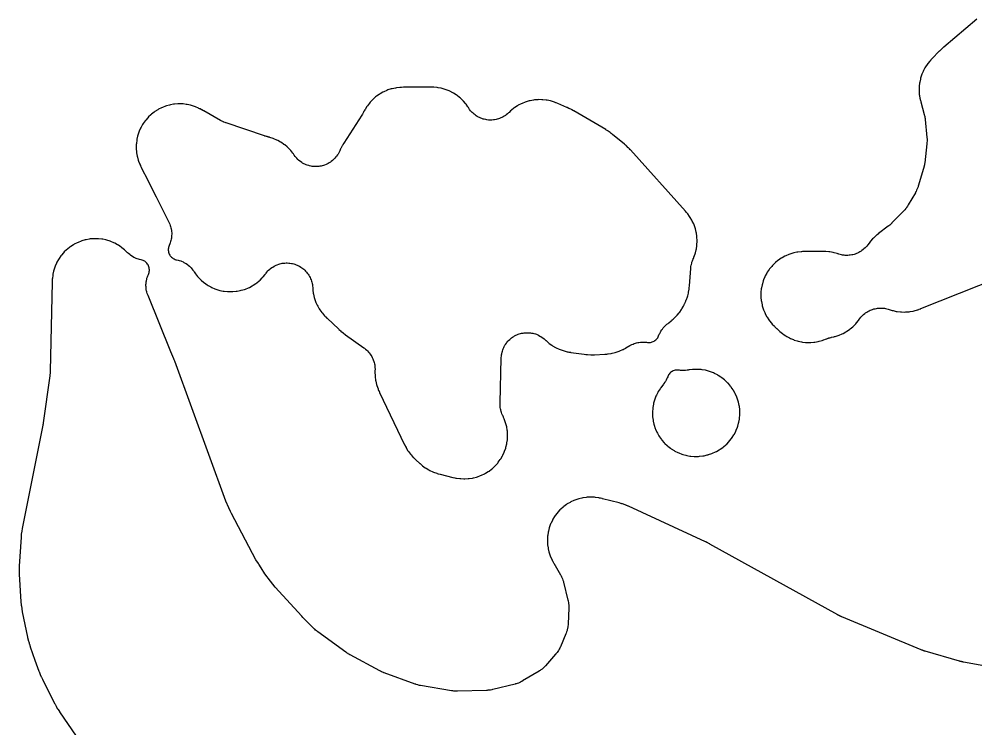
# Model space of a CAD drawing. Header units: millimetres. Extents: x 0 to 300, y 0 to 300.
# Drawn here: x 95.3 to 150.5, y 84 to 124.9 of the extents above; entities that cross this region are included whole.
import ezdxf

# ---------------------------------------------------------------- set-up
doc = ezdxf.new("R2010")
doc.units = ezdxf.units.MM
doc.layers.add('CUT', color=7, linetype='CONTINUOUS')

msp = doc.modelspace()

# ---------------------------------------------------------------- linework, layer by layer
at = {"layer": 'CUT'}
for points in [[(150.5197, 124.9079), (148.6097, 123.2937), (148.599, 123.2844), (148.5299, 123.2231), (148.5194, 123.2136), (148.4346, 123.1347), (148.4243, 123.1249), (148.3582, 123.0605), (148.3481, 123.0504), (147.9395, 122.6327), (147.9297, 122.6225), (147.8669, 122.5552), (147.8573, 122.5447), (147.8206, 122.5034), (147.8022, 122.4818), (147.6881, 122.3406), (147.6546, 122.2949), (147.5556, 122.1457), (147.5265, 122.097), (147.4421, 121.9391), (147.4178, 121.888), (147.3486, 121.7228), (147.3292, 121.6696), (147.2759, 121.4986), (147.2616, 121.4438), (147.2246, 121.2685), (147.2156, 121.2126), (147.1953, 121.0347), (147.1916, 120.9782), (147.1882, 120.7991), (147.1898, 120.7425), (147.2033, 120.5639), (147.2102, 120.5077), (147.2409, 120.3287), (147.2464, 120.3009), (147.2583, 120.2469), (147.2615, 120.2331), (147.2835, 120.1437), (147.287, 120.13), (147.4857, 119.396), (147.4881, 119.387), (147.4902, 119.379), (147.4985, 119.3441), (147.5122, 119.2812), (147.5171, 119.2567), (147.5219, 119.2283), (147.531, 119.1689), (147.5357, 119.1333), (147.537, 119.1214), (147.5381, 119.1111), (147.641, 118.0834), (147.6421, 118.0716), (147.643, 118.0609), (147.6458, 118.0149), (147.6488, 117.9321), (147.6493, 117.8971), (147.6484, 117.8638), (147.6448, 117.7858), (147.6415, 117.7397), (147.64, 117.7244), (147.6386, 117.7111), (147.5154, 116.6155), (147.5142, 116.6052), (147.513, 116.596), (147.5072, 116.5564), (147.4952, 116.4856), (147.4896, 116.4557), (147.4833, 116.4275), (147.4673, 116.3617), (147.4569, 116.323), (147.4532, 116.3102), (147.4499, 116.2991), (147.1346, 115.2641), (147.1308, 115.2518), (147.1272, 115.2407), (147.1107, 115.1936), (147.0786, 115.1098), (147.0643, 115.0747), (147.0492, 115.042), (147.0121, 114.9659), (146.9889, 114.9215), (146.9808, 114.907), (146.9737, 114.8944), (146.5631, 114.1858), (146.5561, 114.174), (146.5477, 114.1601), (146.5179, 114.1136), (146.4663, 114.0384), (146.4434, 114.0068), (146.4191, 113.9762), (146.3608, 113.9061), (146.3242, 113.8647), (146.3131, 113.8529), (146.3036, 113.843), (145.6271, 113.146), (145.6222, 113.141), (145.6106, 113.1293), (145.6086, 113.1273), (145.5871, 113.1064), (145.5455, 113.0673), (145.4989, 113.0265), (145.4409, 112.9791), (145.4138, 112.9578), (144.857, 112.5374), (144.8453, 112.5283), (144.7702, 112.4686), (144.7588, 112.4593), (144.7141, 112.422), (144.6917, 112.4024), (144.5517, 112.2731), (144.5101, 112.2306), (144.3853, 112.0901), (144.3481, 112.0437), (144.2523, 111.9116), (144.2256, 111.8765), (144.175, 111.8134), (144.1164, 111.7473), (144.0753, 111.7053), (144.0106, 111.6453), (143.9656, 111.6075), (143.8953, 111.5542), (143.8468, 111.521), (143.7716, 111.4747), (143.7201, 111.4464), (143.6407, 111.4078), (143.5867, 111.3847), (143.5039, 111.354), (143.4479, 111.3363), (143.3625, 111.3139), (143.305, 111.3018), (143.2178, 111.2878), (143.1594, 111.2814), (143.0713, 111.276), (143.0125, 111.2754), (142.9243, 111.2787), (142.8658, 111.2838), (142.7783, 111.2957), (142.7205, 111.3065), (142.6347, 111.327), (142.557, 111.3495), (142.5149, 111.3629), (142.5, 111.3681), (142.4719, 111.377), (142.2908, 111.4296), (142.2335, 111.4433), (142.0506, 111.4775), (141.9923, 111.4854), (141.8044, 111.5018), (141.775, 111.5036), (141.7176, 111.5057), (141.7028, 111.5061), (141.6072, 111.5074), (141.5925, 111.5074), (140.5973, 111.496), (140.5827, 111.4956), (140.488, 111.4922), (140.4734, 111.4915), (140.4166, 111.4881), (140.3875, 111.4857), (140.2017, 111.4654), (140.1441, 111.4562), (139.9636, 111.4185), (139.9072, 111.4038), (139.7312, 111.3488), (139.6765, 111.3287), (139.5067, 111.2568), (139.4541, 111.2315), (139.2921, 111.1435), (139.2423, 111.1132), (139.0896, 111.0099), (139.0429, 110.9749), (138.901, 110.8572), (138.858, 110.8179), (138.7281, 110.687), (138.6891, 110.6437), (138.5726, 110.5008), (138.5379, 110.4539), (138.4358, 110.3003), (138.4059, 110.2503), (138.3192, 110.0876), (138.2943, 110.0348), (138.2238, 109.8645), (138.2041, 109.8096), (138.1504, 109.6332), (138.1362, 109.5766), (138.0999, 109.3959), (138.0912, 109.3382), (138.0727, 109.1548), (138.0697, 109.0965), (138.069, 108.9121), (138.0716, 108.8539), (138.0889, 108.6703), (138.0971, 108.6126), (138.1321, 108.4316), (138.1459, 108.3749), (138.1983, 108.1981), (138.2176, 108.1431), (138.2869, 107.9722), (138.3114, 107.9193), (138.397, 107.756), (138.4265, 107.7057), (138.5276, 107.5515), (138.5618, 107.5043), (138.6774, 107.3606), (138.7161, 107.317), (138.8468, 107.1834), (138.8677, 107.163), (138.9348, 107.1007), (138.9395, 107.0964), (138.9764, 107.0629), (138.9814, 107.0584), (138.9888, 107.0516), (138.9971, 107.0438), (139.0167, 107.0254), (139.0251, 107.0175), (139.0884, 106.9564), (139.099, 106.9464), (139.1409, 106.908), (139.1629, 106.8888), (139.3063, 106.7694), (139.3528, 106.7343), (139.505, 106.6308), (139.5547, 106.6004), (139.7162, 106.5122), (139.7686, 106.4868), (139.938, 106.4146), (139.9926, 106.3943), (140.1681, 106.3389), (140.2244, 106.3241), (140.4045, 106.2859), (140.462, 106.2766), (140.6449, 106.2561), (140.703, 106.2524), (140.8871, 106.2497), (140.9453, 106.2517), (141.1288, 106.2668), (141.1865, 106.2744), (141.3676, 106.3073), (141.4244, 106.3204), (141.6039, 106.3714), (141.6317, 106.38), (141.6856, 106.3982), (141.6993, 106.403), (141.7883, 106.4354), (141.8019, 106.4405), (141.8731, 106.4685), (141.8816, 106.4718), (141.8947, 106.4767), (141.9172, 106.485), (141.9465, 106.4952), (141.9738, 106.5043), (141.9922, 106.5101), (142.0035, 106.5135), (142.0083, 106.515), (142.0351, 106.5226), (142.0939, 106.5383), (142.1288, 106.5468), (142.1382, 106.549), (142.1452, 106.5505), (142.2487, 106.5751), (142.2636, 106.5788), (142.3189, 106.5934), (142.3471, 106.6016), (142.5269, 106.6587), (142.5821, 106.6792), (142.7531, 106.7526), (142.8059, 106.7784), (142.9689, 106.8682), (143.019, 106.8991), (143.1724, 107.0044), (143.2192, 107.0401), (143.3616, 107.1599), (143.4047, 107.2), (143.5346, 107.3332), (143.5735, 107.3773), (143.6914, 107.5246), (143.7092, 107.548), (143.7146, 107.5554), (143.7775, 107.6424), (143.8345, 107.7134), (143.8745, 107.7582), (143.938, 107.8227), (143.9824, 107.8635), (144.0521, 107.9212), (144.1004, 107.9573), (144.1755, 108.0078), (144.2272, 108.0389), (144.307, 108.0816), (144.3615, 108.1073), (144.4453, 108.1417), (144.5021, 108.1618), (144.5888, 108.1877), (144.6474, 108.2019), (144.7363, 108.2189), (144.796, 108.2273), (144.8862, 108.2353), (144.9464, 108.2375), (145.0369, 108.2364), (145.0971, 108.2327), (145.187, 108.2224), (145.2465, 108.2126), (145.335, 108.1934), (145.4151, 108.1718), (145.4585, 108.1589), (145.6311, 108.1028), (145.6885, 108.0872), (145.8721, 108.0471), (145.9308, 108.0373), (146.1175, 108.0155), (146.1768, 108.0116), (146.3647, 108.0084), (146.4241, 108.0103), (146.6115, 108.0258), (146.6704, 108.0336), (146.8553, 108.0675), (146.9131, 108.0811), (147.0963, 108.1338), (147.1246, 108.1428), (147.1795, 108.1616), (147.1935, 108.1666), (147.2842, 108.2001), (147.298, 108.2055), (155.0916, 111.3148)], [(151.7624, 87.4449), (149.7586, 87.8089), (149.7473, 87.811), (149.7211, 87.8161), (149.7099, 87.8183), (149.6962, 87.8212), (149.685, 87.8236), (149.6589, 87.8294), (149.6477, 87.8319), (149.6387, 87.834), (149.6276, 87.8367), (149.6017, 87.8432), (149.5906, 87.846), (149.577, 87.8495), (149.566, 87.8525), (149.5402, 87.8596), (149.5292, 87.8627), (147.5495, 88.4352), (147.5374, 88.4387), (147.5092, 88.4473), (147.4972, 88.4511), (147.4825, 88.4558), (147.4705, 88.4597), (147.4426, 88.469), (147.4307, 88.4731), (147.4211, 88.4765), (147.4092, 88.4808), (147.3816, 88.4909), (147.3698, 88.4953), (147.3554, 88.5008), (147.3437, 88.5054), (147.3163, 88.5163), (147.3047, 88.5211), (142.7346, 90.4189), (142.7229, 90.4239), (142.6957, 90.4356), (142.6841, 90.4407), (142.67, 90.447), (142.6584, 90.4523), (142.6316, 90.4648), (142.6202, 90.4703), (142.611, 90.4747), (142.5996, 90.4803), (142.5731, 90.4935), (142.5618, 90.4993), (142.5481, 90.5064), (142.5369, 90.5123), (142.5108, 90.5263), (142.4997, 90.5324), (135.1274, 94.621), (135.1182, 94.6259), (135.0543, 94.66), (135.0444, 94.6651), (134.9639, 94.7061), (134.9541, 94.7109), (134.8899, 94.7421), (134.8793, 94.7471), (130.4274, 96.803), (130.4148, 96.8086), (130.3331, 96.8441), (130.3205, 96.8494), (130.2709, 96.8696), (130.2453, 96.8794), (130.0774, 96.939), (130.0514, 96.9476), (130.0002, 96.9632), (129.987, 96.967), (129.9012, 96.991), (129.888, 96.9946), (128.9289, 97.2392), (128.9147, 97.2427), (128.8217, 97.264), (128.8074, 97.2671), (128.7512, 97.2785), (128.7224, 97.2837), (128.5365, 97.3122), (128.4781, 97.3182), (128.2929, 97.3282), (128.2342, 97.3286), (128.0489, 97.3205), (127.9905, 97.315), (127.8068, 97.2889), (127.7492, 97.2778), (127.569, 97.2338), (127.5128, 97.2171), (127.3377, 97.1558), (127.2833, 97.1337), (127.1151, 97.0555), (127.0632, 97.0282), (126.9034, 96.934), (126.8544, 96.9018), (126.7046, 96.7924), (126.6589, 96.7555), (126.5205, 96.632), (126.4787, 96.5909), (126.353, 96.4544), (126.3154, 96.4094), (126.2036, 96.2614), (126.1706, 96.2129), (126.0738, 96.0546), (126.0457, 96.0031), (125.9649, 95.8362), (125.9419, 95.7822), (125.8777, 95.6081), (125.8602, 95.5522), (125.8133, 95.3727), (125.8013, 95.3153), (125.7722, 95.1321), (125.7658, 95.0737), (125.7547, 94.8886), (125.7541, 94.8299), (125.7612, 94.6445), (125.7663, 94.5861), (125.7914, 94.4023), (125.8022, 94.3446), (125.8452, 94.1642), (125.8615, 94.1078), (125.9219, 93.9325), (125.9437, 93.878), (126.022, 93.707), (126.0349, 93.6806), (126.0612, 93.6298), (126.0682, 93.6168), (126.1141, 93.5332), (126.1213, 93.5205), (126.5142, 92.8457), (126.5195, 92.8365), (126.523, 92.8303), (126.5448, 92.7894), (126.575, 92.7291), (126.6059, 92.6602), (126.6248, 92.613), (126.6481, 92.5473), (126.664, 92.4963), (126.6756, 92.4556), (126.679, 92.4428), (126.6819, 92.4313), (126.9417, 91.3797), (126.9442, 91.3693), (126.9459, 91.3624), (126.9553, 91.317), (126.9673, 91.2508), (126.9776, 91.1761), (126.9824, 91.1255), (126.9863, 91.056), (126.9872, 91.0026), (126.987, 90.9604), (126.9866, 90.9472), (126.9862, 90.9353), (126.9467, 90.0049), (126.9441, 89.9648), (126.9376, 89.8914), (126.9271, 89.8117), (126.9177, 89.759), (126.9, 89.6806), (126.886, 89.629), (126.8614, 89.5524), (126.8358, 89.4834), (126.821, 89.446), (126.5016, 88.6904), (126.4968, 88.6792), (126.4935, 88.6719), (126.4709, 88.6241), (126.4358, 88.5555), (126.393, 88.4807), (126.3616, 88.4315), (126.316, 88.3666), (126.2795, 88.3192), (126.2493, 88.2821), (126.2393, 88.2705), (126.2304, 88.2602), (125.6456, 87.5996), (125.638, 87.5911), (125.6329, 87.5855), (125.5987, 87.5498), (125.5474, 87.4992), (125.4874, 87.4452), (125.4454, 87.4105), (125.3861, 87.3657), (125.3395, 87.3334), (125.302, 87.3088), (125.2899, 87.3012), (125.279, 87.2946), (124.3284, 86.7221), (124.3187, 86.7164), (124.3122, 86.7126), (124.2693, 86.689), (124.2059, 86.6564), (124.1333, 86.6231), (124.0834, 86.6028), (124.0142, 86.5779), (123.9607, 86.5611), (123.9179, 86.5488), (123.9043, 86.5452), (123.8921, 86.5421), (122.6175, 86.2289), (122.6058, 86.2261), (122.5953, 86.2237), (122.5498, 86.2144), (122.4676, 86.1997), (122.4327, 86.1943), (122.3994, 86.1905), (122.321, 86.1831), (122.2745, 86.1799), (122.259, 86.1792), (122.2455, 86.1788), (120.5703, 86.1327), (120.5594, 86.1325), (120.5495, 86.1324), (120.5071, 86.1327), (120.4309, 86.1351), (120.3988, 86.1368), (120.3682, 86.1395), (120.2968, 86.1471), (120.2546, 86.1526), (120.2406, 86.1548), (120.2285, 86.1568), (118.4416, 86.4587), (118.4316, 86.4605), (118.4227, 86.4621), (118.3845, 86.4698), (118.3161, 86.4852), (118.2874, 86.4923), (118.2602, 86.4999), (118.1969, 86.5188), (118.1597, 86.5308), (118.1474, 86.5351), (118.1368, 86.5389), (116.3488, 87.1845), (116.3423, 87.1869), (116.3271, 87.1925), (116.3245, 87.1934), (116.2971, 87.2042), (116.2453, 87.2257), (116.1897, 87.2509), (116.1235, 87.2837), (116.0934, 87.2993), (114.3835, 88.2283), (114.3707, 88.2354), (114.341, 88.2522), (114.3283, 88.2595), (114.3132, 88.2684), (114.3007, 88.2758), (114.2718, 88.2934), (114.2595, 88.301), (114.2496, 88.3072), (114.2374, 88.3151), (114.209, 88.3336), (114.1969, 88.3417), (114.1822, 88.3516), (114.1702, 88.3599), (114.1425, 88.3793), (114.1306, 88.3878), (112.5224, 89.5532), (112.5168, 89.5572), (112.5039, 89.5667), (112.5017, 89.5683), (112.4786, 89.5862), (112.435, 89.6208), (112.3889, 89.6601), (112.3348, 89.7095), (112.3103, 89.7327), (111.7053, 90.3277), (111.6695, 90.371), (111.6599, 90.3823), (111.5963, 90.4552), (111.5864, 90.4663), (110.0627, 92.13), (109.7905, 92.4789), (109.4543, 92.9098), (109.2432, 93.2484), (109.1114, 93.4598), (109.0919, 93.4911), (108.9512, 93.7167), (107.5384, 96.381), (107.5221, 96.4178), (107.4833, 96.5052), (107.3919, 96.711), (107.2193, 97.1), (104.2651, 105.1726), (104.2633, 105.1775), (104.2507, 105.211), (104.2487, 105.2162), (104.2326, 105.2579), (104.2306, 105.263), (104.2176, 105.2958), (104.2154, 105.3012), (104.044, 105.7213), (102.7251, 108.9565), (102.7093, 108.998), (102.6823, 109.0748), (102.6571, 109.16), (102.6539, 109.1731), (102.6472, 109.1958), (102.6412, 109.2203), (102.6244, 109.3075), (102.6162, 109.3661), (102.6081, 109.4546), (102.6056, 109.5137), (102.6063, 109.6025), (102.6097, 109.6616), (102.6191, 109.7499), (102.6283, 109.8083), (102.6464, 109.8953), (102.6614, 109.9526), (102.688, 110.0373), (102.7084, 110.0928), (102.7433, 110.1746), (102.7659, 110.2273), (102.7833, 110.2819), (102.7954, 110.338), (102.8022, 110.3949), (102.8034, 110.4522), (102.7992, 110.5094), (102.7896, 110.5659), (102.7746, 110.6213), (102.7544, 110.6749), (102.7291, 110.7264), (102.6991, 110.7752), (102.6645, 110.821), (102.6258, 110.8632), (102.5831, 110.9016), (102.537, 110.9357), (102.4879, 110.9652), (102.4362, 110.9899), (102.3823, 111.0096), (102.3268, 111.024), (102.2408, 111.0421), (102.1843, 111.0569), (102.1006, 111.0832), (102.0458, 111.1034), (101.965, 111.1377), (101.9124, 111.1631), (101.8354, 111.2052), (101.7855, 111.2356), (101.713, 111.2849), (101.6663, 111.3201), (101.5989, 111.3762), (101.5397, 111.4306), (101.5082, 111.4611), (101.4073, 111.5634), (101.3642, 111.603), (101.2221, 111.7213), (101.1754, 111.7565), (101.0224, 111.8605), (100.9725, 111.891), (100.8102, 111.9796), (100.7575, 112.0051), (100.5873, 112.0774), (100.5325, 112.0976), (100.356, 112.1531), (100.2994, 112.1679), (100.1185, 112.2059), (100.0607, 112.2151), (99.8769, 112.2353), (99.8185, 112.2388), (99.6336, 112.241), (99.5751, 112.2388), (99.3909, 112.223), (99.3329, 112.2152), (99.1511, 112.1815), (99.0941, 112.168), (98.9164, 112.1168), (98.8611, 112.0979), (98.6892, 112.0296), (98.636, 112.0054), (98.4716, 111.9207), (98.421, 111.8914), (98.2656, 111.791), (98.2181, 111.757), (98.0732, 111.642), (98.0292, 111.6034), (97.8963, 111.4749), (97.8562, 111.4323), (97.7364, 111.2914), (97.7007, 111.2451), (97.5952, 111.0932), (97.5642, 111.0436), (97.4739, 110.8822), (97.4479, 110.8298), (97.3738, 110.6604), (97.353, 110.6057), (97.2957, 110.4299), (97.2804, 110.3734), (97.2405, 110.1928), (97.2307, 110.1352), (97.2083, 109.949), (97.2055, 109.9199), (97.2015, 109.8629), (97.2006, 109.8483), (97.1962, 109.7533), (97.1957, 109.7387), (97.0814, 104.5898), (97.081, 104.5766), (97.0799, 104.546), (97.0793, 104.5329), (97.0785, 104.5169), (97.0777, 104.5038), (97.0757, 104.4732), (97.0747, 104.4601), (97.0739, 104.4495), (97.0727, 104.4365), (97.0698, 104.4059), (97.0685, 104.3929), (97.0667, 104.3769), (97.0652, 104.3639), (97.0614, 104.3335), (97.0597, 104.3204), (96.6816, 101.6175), (96.6808, 101.6122), (96.679, 101.5999), (96.6782, 101.5946), (96.6763, 101.5817), (96.6753, 101.5752), (96.6729, 101.5602), (96.6718, 101.5538), (96.671, 101.5485), (96.6698, 101.542), (96.6672, 101.5267), (96.6662, 101.521), (96.6639, 101.509), (96.6606, 101.4915), (96.6591, 101.4838), (95.4672, 95.5273), (95.4636, 95.5074), (95.442, 95.377), (95.4391, 95.3569), (95.4176, 95.1926), (95.4153, 95.1724), (95.4027, 95.0408), (95.4011, 95.0206), (95.2971, 93.3451), (95.2969, 93.3418), (95.2961, 93.3233), (95.2923, 93.2026), (95.292, 93.184), (95.292, 93.0325), (95.2923, 93.014), (95.2961, 92.8933), (95.2969, 92.8747), (95.3949, 91.2943), (95.3966, 91.2729), (95.4102, 91.1343), (95.4126, 91.113), (95.4169, 91.0815), (95.4191, 91.062), (95.4423, 90.8908), (95.4455, 90.8698), (95.4687, 90.7341), (95.4726, 90.7133), (95.7783, 89.2424), (95.7828, 89.2226), (95.814, 89.0941), (95.8192, 89.0744), (95.8638, 88.9147), (95.8697, 88.8952), (95.8726, 88.8858), (95.8782, 88.866), (95.8842, 88.846), (95.9253, 88.7172), (95.932, 88.6974), (96.2059, 87.9317), (96.4332, 87.2903), (96.4399, 87.2723), (96.4856, 87.1554), (96.4929, 87.1375), (96.5001, 87.1207), (96.5038, 87.1115), (96.5109, 87.094), (96.5717, 86.9528), (96.5795, 86.9356), (96.6314, 86.8246), (96.6397, 86.8077), (97.3565, 85.3939), (97.3653, 85.3773), (97.4239, 85.2701), (97.4332, 85.2538), (97.5109, 85.1217), (97.519, 85.1084), (97.5343, 85.0825), (97.5442, 85.0663), (97.6102, 84.962), (97.6206, 84.9461), (98.5817, 83.5287)]]:
    msp.add_lwpolyline(points, dxfattribs=at)
for points in [[(104.3368, 111.0292), (104.3655, 111.023), (104.3654, 111.0224), (104.4666, 111.0003), (104.5237, 110.9848), (104.6083, 110.9574), (104.6635, 110.9364), (104.7449, 110.9008), (104.7979, 110.8744), (104.8754, 110.8309), (104.9255, 110.7995), (104.9983, 110.7486), (105.045, 110.7123), (105.1125, 110.6545), (105.1554, 110.6138), (105.2095, 110.5573), (105.2095, 110.5572), (105.2575, 110.5018), (105.3123, 110.4319), (105.3592, 110.3654), (105.384, 110.3285), (105.4254, 110.2632), (105.4599, 110.2144), (105.5765, 110.0658), (105.6156, 110.0207), (105.7464, 109.8845), (105.7898, 109.8435), (105.9335, 109.7209), (105.9808, 109.6844), (106.136, 109.5768), (106.1867, 109.5452), (106.3518, 109.4535), (106.4054, 109.4271), (106.5787, 109.3522), (106.6347, 109.3313), (106.8147, 109.2741), (106.8724, 109.2588), (107.0572, 109.2197), (107.1162, 109.2103), (107.3039, 109.1898), (107.3635, 109.1863), (107.5524, 109.1846), (107.6121, 109.187), (107.8002, 109.2041), (107.8593, 109.2124), (108.0448, 109.2481), (108.1028, 109.2623), (108.2838, 109.3162), (108.3401, 109.3361), (108.5148, 109.4078), (108.5689, 109.4332), (108.7356, 109.5219), (108.7869, 109.5525), (108.944, 109.6574), (108.992, 109.693), (109.1378, 109.8129), (109.182, 109.8531), (109.3153, 109.9869), (109.3552, 110.0313), (109.4745, 110.1777), (109.4762, 110.1798), (109.4944, 110.2034), (109.5017, 110.2133), (109.5289, 110.2484), (109.5803, 110.3117), (109.6398, 110.3778), (109.6816, 110.4198), (109.7473, 110.4797), (109.793, 110.5174), (109.8643, 110.5706), (109.9135, 110.6036), (109.9897, 110.6494), (110.0419, 110.6774), (110.1223, 110.7155), (110.177, 110.7382), (110.2607, 110.7682), (110.3174, 110.7853), (110.4037, 110.8069), (110.4618, 110.8184), (110.5498, 110.8314), (110.6087, 110.8371), (110.6975, 110.8412), (110.7568, 110.8411), (110.8456, 110.8365), (110.9045, 110.8305), (110.9925, 110.8172), (111.0505, 110.8054), (111.1367, 110.7834), (111.1933, 110.766), (111.2769, 110.7356), (111.3315, 110.7127), (111.4117, 110.6742), (111.4637, 110.646), (111.5397, 110.5998), (111.5887, 110.5665), (111.6598, 110.513), (111.7053, 110.4751), (111.7708, 110.4149), (111.8123, 110.3727), (111.8715, 110.3063), (111.9086, 110.2602), (111.961, 110.1882), (111.9934, 110.1387), (112.0384, 110.062), (112.0657, 110.0094), (112.1029, 109.9286), (112.125, 109.8737), (112.154, 109.7896), (112.1705, 109.7327), (112.1911, 109.6462), (112.2019, 109.588), (112.2139, 109.4998), (112.2208, 109.4186), (112.2235, 109.3742), (112.2249, 109.3336), (112.2299, 109.2751), (112.2546, 109.0913), (112.2652, 109.0336), (112.3077, 108.8531), (112.3239, 108.7967), (112.3838, 108.6212), (112.4055, 108.5667), (112.4823, 108.3979), (112.5091, 108.3458), (112.602, 108.1853), (112.6339, 108.136), (112.742, 107.9853), (112.7785, 107.9394), (112.9025, 107.7981), (112.9224, 107.7765), (112.9622, 107.7353), (112.9726, 107.7249), (113.0405, 107.6581), (113.0511, 107.6479), (113.7225, 107.019), (113.7373, 107.0056), (113.8352, 106.9199), (113.8505, 106.9069), (113.9768, 106.8035), (113.9925, 106.7911), (114.0958, 106.7121), (114.1119, 106.7002), (115.1679, 105.9476), (115.2048, 105.9198), (115.2712, 105.8672), (115.3405, 105.8061), (115.3845, 105.7632), (115.4472, 105.6953), (115.4866, 105.6481), (115.542, 105.5742), (115.5763, 105.5232), (115.6239, 105.444), (115.6528, 105.3897), (115.692, 105.306), (115.7151, 105.2491), (115.7455, 105.1618), (115.7628, 105.1028), (115.7841, 105.0129), (115.7951, 104.9524), (115.8071, 104.8608), (115.8119, 104.7995), (115.8144, 104.7071), (115.8123, 104.6195), (115.8112, 104.5916), (115.8106, 104.5808), (115.8099, 104.5305), (115.8156, 104.3335), (115.8206, 104.2712), (115.8468, 104.0753), (115.8583, 104.0139), (115.9048, 103.8218), (115.9226, 103.7618), (115.9897, 103.573), (116.001, 103.5438), (116.0244, 103.4874), (116.0306, 103.4731), (116.072, 103.3803), (116.0785, 103.3661), (116.079, 103.3652), (117.5182, 100.3529), (117.5247, 100.3397), (117.5681, 100.2544), (117.5749, 100.2414), (117.6022, 100.1908), (117.6168, 100.1652), (117.7144, 100.0038), (117.7473, 99.9549), (117.8588, 99.8059), (117.8963, 99.7605), (118.0235, 99.6212), (118.0439, 99.6), (118.0847, 99.5595), (118.0953, 99.5493), (118.1649, 99.4835), (118.1757, 99.4736), (118.3979, 99.2737), (118.4089, 99.264), (118.4816, 99.2019), (118.4929, 99.1924), (118.5374, 99.1561), (118.5607, 99.1381), (118.7125, 99.0264), (118.7616, 98.9939), (118.9215, 98.8988), (118.9734, 98.8713), (119.1419, 98.7924), (119.1963, 98.7701), (119.374, 98.7072), (119.402, 98.698), (119.457, 98.6815), (119.4712, 98.6775), (119.5634, 98.6523), (119.5777, 98.6486), (120.3009, 98.4701), (120.3153, 98.4667), (120.4093, 98.4459), (120.4238, 98.4429), (120.4805, 98.4318), (120.5097, 98.4269), (120.6976, 98.3998), (120.7565, 98.3942), (120.9435, 98.3859), (121.0028, 98.3862), (121.1897, 98.3963), (121.2486, 98.4024), (121.4336, 98.4309), (121.4916, 98.4428), (121.6729, 98.4894), (121.7294, 98.507), (121.9053, 98.5712), (121.9598, 98.5943), (122.1284, 98.6755), (122.1805, 98.7038), (122.3403, 98.8013), (122.3892, 98.8346), (122.5386, 98.9474), (122.5841, 98.9854), (122.7217, 99.1123), (122.7631, 99.1546), (122.8875, 99.2944), (122.9246, 99.3406), (123.0346, 99.4921), (123.067, 99.5416), (123.1616, 99.7032), (123.1889, 99.7557), (123.267, 99.9258), (123.2891, 99.9808), (123.3501, 100.1578), (123.3666, 100.2146), (123.4098, 100.3968), (123.4207, 100.455), (123.4458, 100.6405), (123.4508, 100.6995), (123.4575, 100.8866), (123.4567, 100.9458), (123.4449, 101.1326), (123.4382, 101.1914), (123.4081, 101.3762), (123.3957, 101.4341), (123.3475, 101.615), (123.3294, 101.6713), (123.2627, 101.849), (123.2516, 101.8765), (123.2286, 101.9295), (123.2226, 101.9431), (123.1811, 102.0327), (123.1806, 102.034), (123.1689, 102.0597), (123.1353, 102.1371), (123.1045, 102.2188), (123.0866, 102.2741), (123.0639, 102.3584), (123.0514, 102.4152), (123.037, 102.5014), (123.0301, 102.5591), (123.024, 102.6462), (123.0224, 102.7262), (123.0225, 102.7699), (123.0932, 105.3383), (123.0955, 105.3817), (123.1015, 105.461), (123.1122, 105.5471), (123.1222, 105.6041), (123.1411, 105.6888), (123.1565, 105.7445), (123.1836, 105.827), (123.2042, 105.881), (123.2391, 105.9605), (123.2649, 106.0122), (123.3072, 106.088), (123.3379, 106.137), (123.3874, 106.2083), (123.4226, 106.2542), (123.4787, 106.3204), (123.5182, 106.3626), (123.5804, 106.4231), (123.6237, 106.4614), (123.6915, 106.5156), (123.7384, 106.5495), (123.8111, 106.5969), (123.8609, 106.6261), (123.9379, 106.6663), (123.9903, 106.6906), (124.0708, 106.7232), (124.1253, 106.7423), (124.2086, 106.767), (124.2647, 106.7808), (124.3499, 106.7974), (124.4071, 106.8057), (124.4935, 106.8139), (124.5513, 106.8167), (124.6381, 106.8166), (124.6958, 106.8137), (124.7822, 106.8053), (124.8394, 106.7969), (124.9246, 106.7802), (124.9807, 106.7663), (125.0639, 106.7414), (125.1184, 106.7222), (125.1988, 106.6895), (125.2512, 106.6651), (125.3281, 106.6247), (125.3779, 106.5954), (125.4505, 106.5479), (125.4973, 106.5139), (125.5649, 106.4595), (125.6245, 106.4068), (125.6616, 106.3723), (125.6617, 106.3724), (125.675, 106.3599), (125.8148, 106.2362), (125.8602, 106.1998), (126.0093, 106.0917), (126.058, 106.0599), (126.2168, 105.9667), (126.2684, 105.9397), (126.4355, 105.8625), (126.4895, 105.8406), (126.6633, 105.7799), (126.7191, 105.7634), (126.9005, 105.7192), (126.9289, 105.713), (126.9848, 105.7022), (126.9991, 105.6996), (127.0925, 105.6839), (127.1068, 105.6817), (127.8662, 105.5732), (127.8807, 105.5713), (127.9749, 105.5602), (127.9894, 105.5586), (128.0462, 105.5533), (128.0753, 105.5513), (128.2647, 105.5428), (128.2939, 105.5422), (128.3509, 105.5425), (128.3655, 105.5427), (128.4603, 105.5454), (128.4749, 105.546), (129.0602, 105.5768), (129.0742, 105.5777), (129.1653, 105.5847), (129.1793, 105.5859), (129.2339, 105.5914), (129.2618, 105.5948), (129.4399, 105.6211), (129.4951, 105.6318), (129.6676, 105.6741), (129.7215, 105.69), (129.8894, 105.7481), (129.9415, 105.769), (130.1054, 105.8436), (130.1307, 105.8559), (130.1795, 105.8809), (130.192, 105.8875), (130.2722, 105.9311), (130.2845, 105.9379), (130.5138, 106.0695), (130.552, 106.0903), (130.6229, 106.1265), (130.7021, 106.1623), (130.7559, 106.1836), (130.8382, 106.2115), (130.8938, 106.2275), (130.9784, 106.2474), (131.0353, 106.2579), (131.1214, 106.2696), (131.1791, 106.2746), (131.2659, 106.2779), (131.3238, 106.2773), (131.4105, 106.2722), (131.4681, 106.266), (131.5202, 106.2578), (131.5777, 106.2516), (131.6355, 106.251), (131.6932, 106.256), (131.75, 106.2664), (131.8056, 106.2824), (131.8594, 106.3035), (131.911, 106.3298), (131.9597, 106.3609), (132.0053, 106.3966), (132.0472, 106.4364), (132.085, 106.4802), (132.1185, 106.5273), (132.1473, 106.5775), (132.1711, 106.6302), (132.2073, 106.7219), (132.2316, 106.7756), (132.2721, 106.8544), (132.3016, 106.9054), (132.3496, 106.9798), (132.3839, 107.0277), (132.439, 107.097), (132.4779, 107.1413), (132.5395, 107.2049), (132.5826, 107.2452), (132.6502, 107.3024), (132.7203, 107.356), (132.7442, 107.3738), (132.767, 107.3916), (132.891, 107.4933), (132.9099, 107.5095), (132.9462, 107.5419), (132.9554, 107.5503), (133.0146, 107.6054), (133.0237, 107.614), (133.0936, 107.6818), (133.1036, 107.6917), (133.1674, 107.7565), (133.1771, 107.7666), (133.2145, 107.8065), (133.2332, 107.8273), (133.3498, 107.9637), (133.3842, 108.0079), (133.4861, 108.1526), (133.5162, 108.1998), (133.6055, 108.3554), (133.6189, 108.38), (133.6438, 108.4287), (133.6501, 108.4412), (133.6897, 108.5231), (133.6957, 108.5358), (133.7029, 108.5516), (133.7082, 108.5638), (133.7424, 108.6433), (133.7475, 108.6556), (133.7669, 108.7039), (133.7763, 108.7288), (133.833, 108.8898), (133.8485, 108.9408), (133.8901, 109.1039), (133.901, 109.1561), (133.9284, 109.3246), (133.9321, 109.351), (133.9381, 109.4026), (133.9395, 109.4159), (133.9477, 109.5021), (133.9488, 109.5153), (134.0216, 110.5206), (134.0252, 110.5594), (134.0334, 110.6302), (134.0457, 110.707), (134.0561, 110.7577), (134.075, 110.8332), (134.0897, 110.8828), (134.115, 110.9564), (134.1411, 111.0227), (134.1562, 111.0586), (134.1699, 111.0894), (134.1757, 111.1029), (134.1976, 111.1558), (134.2082, 111.1832), (134.2718, 111.3602), (134.2889, 111.4163), (134.3342, 111.5962), (134.3458, 111.6537), (134.3733, 111.8372), (134.3792, 111.8955), (134.3887, 112.0808), (134.3888, 112.1395), (134.3802, 112.3248), (134.3746, 112.3832), (134.3479, 112.5667), (134.3366, 112.6243), (134.2921, 112.8044), (134.2753, 112.8606), (134.2134, 113.0355), (134.1911, 113.0898), (134.1125, 113.2578), (134.085, 113.3096), (133.9903, 113.4691), (133.958, 113.5181), (133.8466, 113.6696), (133.8287, 113.6928), (133.7925, 113.7373), (133.7831, 113.7486), (133.7212, 113.8211), (133.7115, 113.8321), (130.5398, 117.3663), (130.5326, 117.3743), (130.4813, 117.4293), (130.4736, 117.4375), (130.4394, 117.4729), (130.4225, 117.4897), (130.3155, 117.5921), (130.2987, 117.6076), (130.269, 117.6339), (130.2609, 117.6409), (130.2043, 117.6893), (130.1951, 117.697), (129.5185, 118.2521), (129.5099, 118.259), (129.4495, 118.3067), (129.4404, 118.3137), (129.4002, 118.3443), (129.3806, 118.3586), (129.2562, 118.4453), (129.2367, 118.4583), (129.2025, 118.4802), (129.1932, 118.4861), (129.1284, 118.526), (129.1178, 118.5323), (127.2836, 119.6093), (127.2676, 119.6184), (127.1628, 119.6757), (127.1465, 119.6842), (127.0127, 119.7521), (126.9962, 119.7602), (126.888, 119.811), (126.8712, 119.8185), (126.3661, 120.037), (126.3524, 120.0427), (126.2631, 120.0788), (126.2492, 120.0842), (126.195, 120.1045), (126.167, 120.1142), (125.986, 120.1721), (125.9287, 120.1873), (125.7453, 120.2265), (125.6868, 120.236), (125.5005, 120.2569), (125.4413, 120.2606), (125.2539, 120.263), (125.1946, 120.2608), (125.0079, 120.2447), (124.9491, 120.2367), (124.7648, 120.2022), (124.7072, 120.1884), (124.5272, 120.1359), (124.4712, 120.1165), (124.2973, 120.0465), (124.2434, 120.0217), (124.0773, 119.9349), (124.0261, 119.9048), (123.8694, 119.802), (123.8215, 119.7671), (123.6756, 119.6493), (123.6314, 119.6098), (123.5483, 119.5279), (123.5157, 119.4973), (123.4547, 119.4429), (123.3852, 119.3868), (123.3371, 119.3518), (123.2624, 119.3029), (123.2112, 119.2729), (123.132, 119.2316), (123.078, 119.2068), (122.9951, 119.1736), (122.9389, 119.1543), (122.8532, 119.1294), (122.7953, 119.1157), (122.7076, 119.0995), (122.6486, 119.0916), (122.5597, 119.0842), (122.5003, 119.0822), (122.411, 119.0836), (122.3517, 119.0875), (122.263, 119.0977), (122.2044, 119.1075), (122.1172, 119.1265), (122.0598, 119.142), (121.9749, 119.1695), (121.9193, 119.1906), (121.8375, 119.2264), (121.7843, 119.253), (121.7065, 119.2967), (121.6562, 119.3284), (121.5831, 119.3796), (121.5362, 119.4161), (121.4685, 119.4743), (121.4255, 119.5153), (121.3639, 119.5799), (121.3251, 119.625), (121.2702, 119.6954), (121.2232, 119.7623), (121.1985, 119.7995), (121.1842, 119.8223), (121.167, 119.848), (121.0624, 119.9965), (121.0268, 120.042), (120.9077, 120.1805), (120.868, 120.2225), (120.7361, 120.3489), (120.6925, 120.3868), (120.5491, 120.4999), (120.502, 120.5335), (120.3484, 120.6323), (120.2983, 120.6612), (120.1359, 120.7447), (120.0833, 120.7687), (119.9136, 120.8362), (119.8589, 120.855), (119.6835, 120.9059), (119.6273, 120.9193), (119.4478, 120.9531), (119.3905, 120.9611), (119.2061, 120.9777), (119.1773, 120.9796), (119.1209, 120.9819), (119.1064, 120.9824), (119.0125, 120.984), (118.9981, 120.9841), (117.4627, 120.9741), (117.4475, 120.9738), (117.3489, 120.9706), (117.3337, 120.97), (117.2746, 120.9666), (117.2443, 120.9641), (117.0509, 120.9432), (116.9909, 120.9336), (116.8032, 120.8938), (116.7445, 120.8782), (116.5618, 120.8196), (116.505, 120.7982), (116.3291, 120.7214), (116.2748, 120.6944), (116.1075, 120.6003), (116.0562, 120.5679), (115.8993, 120.4573), (115.8515, 120.4199), (115.7066, 120.2941), (115.6629, 120.252), (115.5314, 120.1122), (115.4922, 120.0659), (115.3755, 119.9135), (115.3411, 119.8635), (115.2391, 119.6979), (115.2238, 119.6716), (115.1926, 119.6147), (115.1883, 119.6068), (115.1584, 119.5502), (115.1546, 119.5429), (115.1501, 119.5341), (115.1317, 119.4999), (115.085, 119.4175), (115.0588, 119.3743), (114.0183, 117.7582), (114.0113, 117.747), (113.9662, 117.6736), (113.9594, 117.6622), (113.9334, 117.6175), (113.9205, 117.5943), (113.8405, 117.4419), (113.8287, 117.4181), (113.8066, 117.3713), (113.8011, 117.3592), (113.7789, 117.3092), (113.7602, 117.2696), (113.7242, 117.1979), (113.6811, 117.1218), (113.65, 117.0725), (113.5997, 117.0009), (113.5639, 116.9549), (113.5069, 116.8885), (113.4669, 116.8461), (113.4037, 116.7856), (113.3597, 116.7474), (113.2909, 116.6932), (113.2434, 116.6594), (113.1697, 116.6123), (113.1192, 116.5833), (113.0413, 116.5434), (112.9881, 116.5195), (112.9067, 116.4874), (112.8515, 116.4688), (112.7673, 116.4448), (112.7106, 116.4315), (112.6245, 116.4158), (112.5667, 116.4082), (112.4795, 116.4009), (112.4213, 116.3989), (112.3338, 116.4002), (112.2756, 116.4038), (112.1886, 116.4136), (112.1311, 116.4229), (112.0455, 116.441), (111.9892, 116.4558), (111.9057, 116.4822), (111.8511, 116.5025), (111.7706, 116.5368), (111.7182, 116.5623), (111.6414, 116.6043), (111.5917, 116.6347), (111.5194, 116.684), (111.4729, 116.7191), (111.4057, 116.7752), (111.3628, 116.8146), (111.3013, 116.877), (111.2625, 116.9204), (111.2074, 116.9884), (111.16, 117.0531), (111.135, 117.089), (111.108, 117.13), (111.0739, 117.1766), (110.9591, 117.3186), (110.9207, 117.3617), (110.7927, 117.492), (110.7503, 117.5312), (110.6105, 117.6486), (110.5645, 117.6836), (110.414, 117.787), (110.3649, 117.8174), (110.2051, 117.9058), (110.1533, 117.9314), (109.9858, 118.0041), (109.9318, 118.0245), (109.7556, 118.0815), (109.7279, 118.0897), (109.665, 118.1068), (109.6582, 118.1086), (109.6097, 118.1212), (109.603, 118.1229), (109.5877, 118.1266), (109.5635, 118.1329), (109.5054, 118.149), (109.468, 118.1602), (109.445, 118.1676), (109.4333, 118.1715), (107.2293, 118.9178), (107.2194, 118.9213), (107.203, 118.927), (107.1639, 118.9418), (107.0982, 118.9684), (107.0694, 118.9807), (107.0663, 118.982), (107.0379, 118.9953), (106.9743, 119.0264), (106.9371, 119.0456), (106.9219, 119.054), (106.9127, 119.059), (105.9338, 119.6097), (105.923, 119.6158), (105.8213, 119.673), (105.8084, 119.6801), (105.724, 119.7249), (105.7109, 119.7316), (105.71, 119.7321), (105.6993, 119.7374), (105.6929, 119.7408), (105.6569, 119.7587), (105.6306, 119.771), (105.4604, 119.8457), (105.4058, 119.8666), (105.4055, 119.8667), (105.2288, 119.9245), (105.1721, 119.9401), (104.9906, 119.9803), (104.9326, 119.9902), (104.748, 120.0125), (104.6894, 120.0167), (104.5035, 120.0208), (104.4447, 120.0193), (104.2594, 120.0052), (104.201, 119.9979), (104.0179, 119.9657), (103.9605, 119.9527), (103.7815, 119.9028), (103.7257, 119.8842), (103.5523, 119.817), (103.4986, 119.793), (103.3327, 119.7092), (103.2816, 119.6801), (103.1247, 119.5804), (103.0767, 119.5465), (102.9303, 119.4319), (102.8858, 119.3934), (102.7513, 119.265), (102.7108, 119.2224), (102.5896, 119.0815), (102.5534, 119.0351), (102.4465, 118.883), (102.4151, 118.8333), (102.3237, 118.6714), (102.2973, 118.6189), (102.2221, 118.4488), (102.2009, 118.394), (102.1427, 118.2174), (102.1271, 118.1607), (102.0865, 117.9793), (102.0764, 117.9214), (102.0538, 117.7368), (102.0495, 117.6782), (102.0449, 117.4923), (102.0464, 117.4336), (102.0601, 117.2481), (102.0673, 117.1898), (102.0991, 117.0066), (102.112, 116.9492), (102.1616, 116.7701), (102.18, 116.7142), (102.2478, 116.5384), (102.259, 116.5112), (102.2823, 116.4587), (102.2884, 116.4453), (102.3293, 116.3589), (102.3357, 116.3457), (102.7247, 115.5723), (102.9082, 115.2074), (103.1872, 114.6527), (103.9215, 113.1926), (103.9403, 113.1529), (103.9728, 113.0794), (104.0044, 112.9976), (104.0228, 112.9421), (104.0463, 112.8576), (104.0592, 112.8006), (104.0743, 112.7142), (104.0815, 112.6562), (104.0882, 112.5687), (104.0898, 112.5103), (104.0879, 112.4226), (104.0837, 112.3643), (104.0733, 112.2772), (104.0635, 112.2196), (104.0447, 112.1339), (104.0293, 112.0776), (104.0022, 111.9941), (103.9814, 111.9395), (103.9419, 111.8491), (103.9215, 111.7955), (103.9063, 111.7402), (103.8964, 111.6837), (103.892, 111.6265), (103.893, 111.5691), (103.8996, 111.5121), (103.9115, 111.456), (103.9288, 111.4013), (103.9512, 111.3485), (103.9785, 111.2981), (104.0105, 111.2505), (104.0469, 111.2062), (104.0874, 111.1655), (104.1316, 111.1289), (104.1791, 111.0967), (104.2294, 111.0692), (104.2821, 111.0466)], [(132.6596, 100.2989), (132.7042, 100.2605), (132.8509, 100.1462), (132.8991, 100.1123), (133.0563, 100.0129), (133.1075, 99.984), (133.2737, 99.9004), (133.3275, 99.8766), (133.5011, 99.8098), (133.557, 99.7914), (133.7363, 99.7418), (133.7937, 99.729), (133.977, 99.6972), (134.0354, 99.6901), (134.2209, 99.6764), (134.2797, 99.675), (134.4657, 99.6796), (134.5243, 99.684), (134.7115, 99.7071), (134.7406, 99.7114), (134.7599, 99.7148), (134.7887, 99.7205), (134.9749, 99.7623), (135.0034, 99.7694), (135.0219, 99.7746), (135.0499, 99.7831), (135.2284, 99.842), (135.2831, 99.863), (135.4526, 99.938), (135.505, 99.9644), (135.6664, 100.0555), (135.716, 100.0868), (135.8677, 100.1933), (135.914, 100.2293), (136.0546, 100.3501), (136.0971, 100.3905), (136.2252, 100.5244), (136.2637, 100.5687), (136.3781, 100.7145), (136.412, 100.7624), (136.5117, 100.9186), (136.5408, 100.9696), (136.6247, 101.1348), (136.6487, 101.1883), (136.7161, 101.361), (136.7347, 101.4166), (136.7849, 101.595), (136.798, 101.6522), (136.8306, 101.8346), (136.8381, 101.8928), (136.8527, 102.0776), (136.8545, 102.1362), (136.851, 102.3215), (136.847, 102.38), (136.8254, 102.5641), (136.8158, 102.622), (136.7764, 102.8031), (136.7611, 102.8597), (136.7042, 103.0361), (136.6835, 103.0909), (136.6096, 103.261), (136.5836, 103.3135), (136.4935, 103.4755), (136.4626, 103.5253), (136.3556, 103.6798), (136.3383, 103.7035), (136.3321, 103.7117), (136.3136, 103.7346), (136.1898, 103.8806), (136.1702, 103.9026), (136.1624, 103.9109), (136.1417, 103.932), (136.0052, 104.064), (135.9607, 104.103), (135.8139, 104.2193), (135.7657, 104.2538), (135.6082, 104.355), (135.5569, 104.3846), (135.3901, 104.4698), (135.3361, 104.4941), (135.1618, 104.5625), (135.1057, 104.5814), (134.9254, 104.6323), (134.8677, 104.6455), (134.6834, 104.6784), (134.6246, 104.6859), (134.4379, 104.7004), (134.3787, 104.7021), (134.1915, 104.6981), (134.1324, 104.6939), (133.9465, 104.6715), (133.9439, 104.6712), (133.9146, 104.6669), (133.8737, 104.6599), (133.8058, 104.6485), (133.7203, 104.6383), (133.6611, 104.6341), (133.5726, 104.6321), (133.5137, 104.6337), (133.4254, 104.6405), (133.3669, 104.6479), (133.355, 104.65), (133.2965, 104.6574), (133.2376, 104.6591), (133.1789, 104.6549), (133.1208, 104.645), (133.064, 104.6295), (133.009, 104.6084), (132.9563, 104.5821), (132.9064, 104.5508), (132.8599, 104.5147), (132.8171, 104.4742), (132.7785, 104.4297), (132.7444, 104.3816), (132.7153, 104.3304), (132.6913, 104.2766), (132.6644, 104.2076), (132.6291, 104.1286), (132.603, 104.0769), (132.56, 104.0014), (132.529, 103.9525), (132.479, 103.8815), (132.4452, 103.8381), (132.4443, 103.837), (132.2949, 103.6442), (132.2778, 103.6211), (132.268, 103.6071), (132.2517, 103.5826), (132.1511, 103.4231), (132.1222, 103.3719), (132.0389, 103.2056), (132.0151, 103.1517), (131.9485, 102.9781), (131.9301, 102.9222), (131.8808, 102.7428), (131.868, 102.6854), (131.8365, 102.5021), (131.8294, 102.4437), (131.816, 102.2581), (131.8146, 102.1993), (131.8195, 102.0134), (131.8239, 101.9547), (131.8469, 101.7701), (131.857, 101.7122), (131.898, 101.5307), (131.9138, 101.474), (131.9723, 101.2975), (131.9936, 101.2426), (132.0692, 101.0726), (132.0957, 101.0201), (132.1875, 100.8584), (132.2191, 100.8087), (132.3263, 100.6567), (132.3626, 100.6104), (132.4842, 100.4696), (132.5248, 100.4271)]]:
    msp.add_lwpolyline(points, close=True, dxfattribs=at)

doc.saveas('drawing.dxf')
